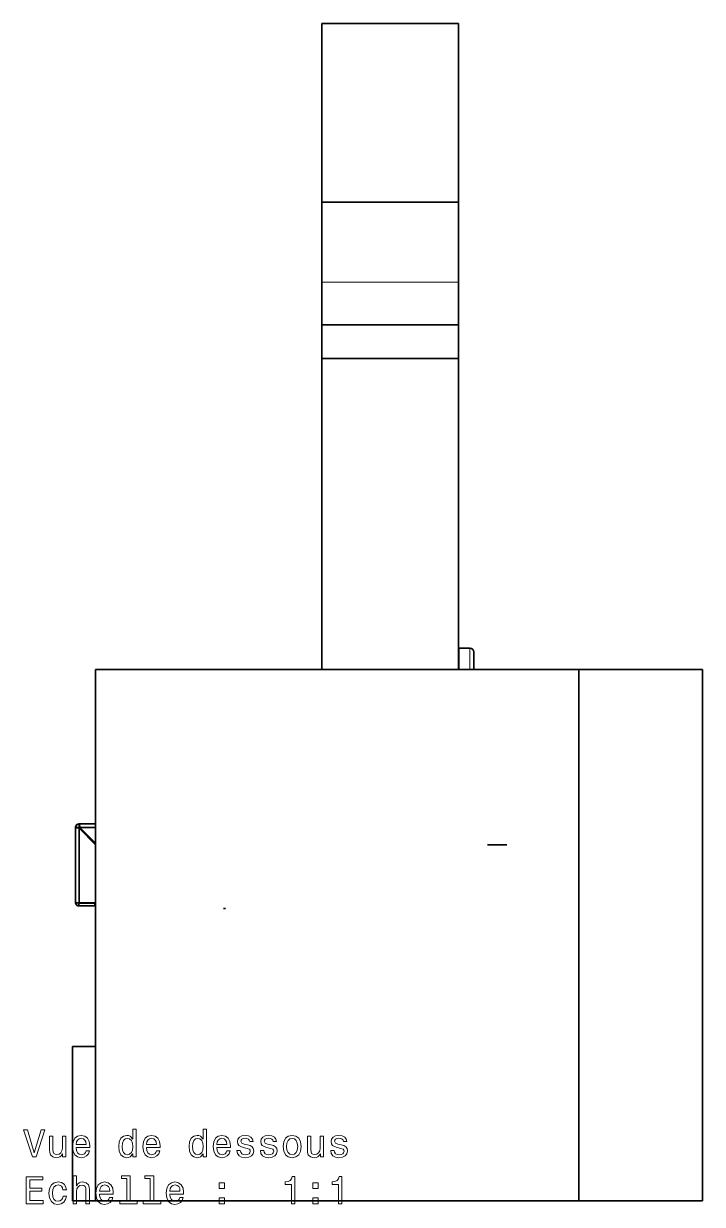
# Model space of a CAD drawing. Extents: x 146 to 1134, y 78 to 926.
# Drawn here: x 399.7 to 487.6, y 664.3 to 817.4 of the extents above; entities that cross this region are included whole.
import ezdxf

# ---------------------------------------------------------------- set-up
doc = ezdxf.new("R2010")
doc.units = 0

msp = doc.modelspace()

# ---------------------------------------------------------------- linework, layer by layer
at = {"color": 7, "lineweight": 35, "ltscale": 0.183327}
for p, q in [((438.33, 810.04), (438.33, 817.37)), ((456.03, 810.04), (456.03, 817.37))]:
    msp.add_line(p, q, dxfattribs=at)
at = {"color": 7, "lineweight": 35, "ltscale": 0.4425}
for p, q in [((456.03, 817.37), (438.33, 817.37)), ((456.03, 794.22), (438.33, 794.22)), ((456.03, 778.34), (438.33, 778.34)), ((456.03, 773.98), (438.33, 773.98))]:
    msp.add_line(p, q, dxfattribs=at)
at = {"color": 7, "lineweight": 35, "ltscale": 0.008858}
msp.add_line((456.03, 815.87), (456.03, 815.52), dxfattribs=at)
at = {"color": 7, "lineweight": 35, "ltscale": 0.163937}
msp.add_line((456.03, 809.02), (456.03, 815.57), dxfattribs=at)
at = {"color": 7, "lineweight": 35, "ltscale": 0.395404}
for p, q in [((438.33, 794.22), (438.33, 810.04)), ((456.03, 794.22), (456.03, 810.04))]:
    msp.add_line(p, q, dxfattribs=at)
at = {"color": 7, "lineweight": 35}
for p, q in [((456.03, 787.43), (456.03, 810.05)), ((438.33, 733.66), (438.33, 773.98)), ((456.03, 733.66), (456.03, 773.98)), ((456.03, 733.66), (456.03, 772.18)), ((456.03, 733.66), (456.03, 766.69)), ((409.03, 733.66), (471.63, 733.66)), ((409.03, 733.66), (409.03, 664.81)), ((471.63, 733.66), (471.63, 664.81)), ((471.63, 733.66), (471.63, 664.81)), ((487.63, 733.66), (487.63, 664.81)), ((406.03, 664.81), (406.03, 684.81)), ((409.03, 664.81), (471.63, 664.81))]:
    msp.add_line(p, q, dxfattribs=at)
at = {"color": 7, "lineweight": 35, "ltscale": 0.414789}
msp.add_line((456.03, 792.42), (456.03, 809.02), dxfattribs=at)
at = {"color": 7, "lineweight": 35, "ltscale": 0.048772}
msp.add_line((456.03, 796.18), (456.03, 794.22), dxfattribs=at)
at = {"color": 7, "lineweight": 35, "ltscale": 0.051294}
for p, q in [((438.33, 792.17), (438.33, 794.22)), ((456.03, 792.17), (456.03, 794.22))]:
    msp.add_line(p, q, dxfattribs=at)
at = {"color": 7, "lineweight": 35, "ltscale": 0.207903}
for p, q in [((438.33, 783.86), (438.33, 792.17)), ((456.03, 783.86), (456.03, 792.17))]:
    msp.add_line(p, q, dxfattribs=at)
at = {"color": 7, "lineweight": 35, "ltscale": 0.020132}
msp.add_line((456.03, 792.72), (456.03, 791.92), dxfattribs=at)
at = {"color": 7, "lineweight": 35, "ltscale": 0.041786}
msp.add_line((456.03, 790.75), (456.03, 792.42), dxfattribs=at)
at = {"color": 7, "lineweight": 35, "ltscale": 0.159724}
msp.add_line((456.03, 784.36), (456.03, 790.75), dxfattribs=at)
at = {"color": 7, "lineweight": 35, "ltscale": 0.008582}
msp.add_line((456.03, 787.09), (456.03, 787.43), dxfattribs=at)
at = {"color": 7, "lineweight": 35, "ltscale": 0.023354}
msp.add_line((456.03, 786.15), (456.03, 787.09), dxfattribs=at)
at = {"color": 7, "lineweight": 35, "ltscale": 0.009677}
msp.add_line((456.03, 785.77), (456.03, 786.15), dxfattribs=at)
at = {"color": 7, "lineweight": 35, "ltscale": 0.006898}
msp.add_line((456.03, 785.49), (456.03, 785.77), dxfattribs=at)
at = {"color": 7, "lineweight": 35, "ltscale": 0.022066}
msp.add_line((456.03, 784.61), (456.03, 785.49), dxfattribs=at)
at = {"color": 7, "lineweight": 35, "ltscale": 0.137933}
for p, q in [((438.33, 778.34), (438.33, 783.86)), ((456.03, 778.34), (456.03, 783.86))]:
    msp.add_line(p, q, dxfattribs=at)
at = {"color": 7, "lineweight": 13, "ltscale": 0.4425}
msp.add_line((456.03, 783.86), (438.33, 783.86), dxfattribs=at)
at = {"color": 7, "lineweight": 35, "ltscale": 0.003084}
msp.add_line((456.03, 784.49), (456.03, 784.61), dxfattribs=at)
at = {"color": 7, "lineweight": 35, "ltscale": 0.06123}
msp.add_line((456.03, 782.04), (456.03, 784.49), dxfattribs=at)
at = {"color": 7, "lineweight": 35, "ltscale": 0.116969}
msp.add_line((456.03, 779.69), (456.03, 784.36), dxfattribs=at)
at = {"color": 7, "lineweight": 35, "ltscale": 0.013979}
msp.add_line((456.03, 781.48), (456.03, 782.04), dxfattribs=at)
at = {"color": 7, "lineweight": 35, "ltscale": 0.187549}
msp.add_line((456.03, 772.18), (456.03, 779.69), dxfattribs=at)
at = {"color": 7, "lineweight": 35, "ltscale": 0.310493}
msp.add_line((456.03, 766.69), (456.03, 779.11), dxfattribs=at)
at = {"color": 7, "lineweight": 35, "ltscale": 0.108899}
msp.add_line((438.33, 773.98), (438.33, 778.34), dxfattribs=at)
at = {"color": 7, "lineweight": 35, "ltscale": 0.1089}
msp.add_line((456.03, 773.98), (456.03, 778.34), dxfattribs=at)
at = {"color": 7, "lineweight": 35, "ltscale": 0.038953}
msp.add_line((456.03, 769.58), (456.03, 771.14), dxfattribs=at)
at = {"color": 7, "lineweight": 35, "ltscale": 0.054138}
msp.add_line((456.03, 767.42), (456.03, 769.58), dxfattribs=at)
at = {"color": 7, "lineweight": 35, "ltscale": 0.013316}
msp.add_line((456.03, 766.88), (456.03, 767.42), dxfattribs=at)
at = {"color": 7, "lineweight": 35, "ltscale": 0.004913}
msp.add_line((456.03, 766.69), (456.03, 766.88), dxfattribs=at)
at = {"color": 7, "lineweight": 35, "ltscale": 0.005421}
msp.add_line((456.03, 766.47), (456.03, 766.69), dxfattribs=at)
at = {"color": 7, "lineweight": 35, "ltscale": 0.069522}
msp.add_line((456.03, 744.35), (456.03, 747.14), dxfattribs=at)
at = {"color": 7, "lineweight": 35, "ltscale": 0.08748}
msp.add_line((456.03, 740.86), (456.03, 744.35), dxfattribs=at)
at = {"color": 7, "lineweight": 35, "ltscale": 0.179865}
msp.add_line((456.03, 733.66), (456.03, 740.86), dxfattribs=at)
at = {"color": 7, "lineweight": 13, "ltscale": 0.068748}
for p, q in [((456.13, 733.66), (456.13, 736.41)), ((457.53, 733.66), (457.53, 736.41))]:
    msp.add_line(p, q, dxfattribs=at)
at = {"color": 7, "lineweight": 35, "ltscale": 0.034999}
msp.add_line((456.13, 736.41), (457.53, 736.41), dxfattribs=at)
at = {"color": 7, "lineweight": 35, "ltscale": 0.061052}
msp.add_line((456.03, 733.66), (456.03, 736.1), dxfattribs=at)
at = {"color": 7, "lineweight": 35, "ltscale": 0.056248}
msp.add_line((458.03, 733.66), (458.03, 735.91), dxfattribs=at)
at = {"color": 7, "lineweight": 35, "ltscale": 0.4}
for p, q in [((471.63, 733.66), (487.63, 733.66)), ((471.63, 664.81), (487.63, 664.81))]:
    msp.add_line(p, q, dxfattribs=at)
at = {"color": 7, "lineweight": 35, "ltscale": 0.003446}
msp.add_line((406.58, 713.15), (406.44, 713.18), dxfattribs=at)
at = {"color": 7, "lineweight": 35, "ltscale": 0.24375}
for p, q in [((406.44, 713.18), (406.44, 703.43)), ((406.44, 703.43), (406.44, 713.18))]:
    msp.add_line(p, q, dxfattribs=at)
at = {"color": 7, "lineweight": 35, "ltscale": 0.003023}
msp.add_line((406.56, 713.16), (406.44, 713.18), dxfattribs=at)
at = {"color": 7, "lineweight": 35, "ltscale": 0.009}
for p, q in [((406.8, 713.18), (406.44, 713.18)), ((406.8, 713.18), (406.44, 713.18)), ((406.9, 713.64), (406.9, 713.28)), ((406.9, 713.28), (406.9, 713.64)), ((406.44, 703.43), (406.8, 703.43)), ((406.8, 703.43), (406.44, 703.43)), ((406.85, 703.02), (406.85, 703.38)), ((406.85, 703.02), (406.85, 703.38)), ((408.94, 703.02), (408.94, 703.38)), ((408.94, 703.38), (408.94, 703.02)), ((408.94, 703.02), (408.94, 703.38))]:
    msp.add_line(p, q, dxfattribs=at)
at = {"color": 7, "lineweight": 35, "ltscale": 0.011768}
msp.add_line((406.44, 713.18), (406.9, 713.08), dxfattribs=at)
at = {"color": 7, "lineweight": 35, "ltscale": 0.003818}
msp.add_line((406.73, 713.12), (406.58, 713.15), dxfattribs=at)
at = {"color": 7, "lineweight": 35, "ltscale": 0.003323}
msp.add_line((406.71, 713.13), (406.58, 713.15), dxfattribs=at)
at = {"color": 7, "lineweight": 35, "ltscale": 0.000707797}
msp.add_line((406.82, 713.16), (406.8, 713.18), dxfattribs=at)
msp.add_line((406.82, 713.16), (406.8, 713.18), dxfattribs=at)
at = {"color": 7, "lineweight": 35, "ltscale": 0.004185}
for p, q in [((406.82, 713.27), (406.99, 713.27)), ((406.99, 713.27), (406.82, 713.27))]:
    msp.add_line(p, q, dxfattribs=at)
at = {"color": 7, "lineweight": 35, "ltscale": 0.004317}
msp.add_line((406.82, 713.27), (406.82, 713.1), dxfattribs=at)
at = {"color": 7, "lineweight": 35, "ltscale": 0.004315}
msp.add_line((406.82, 713.1), (406.82, 713.27), dxfattribs=at)
at = {"color": 7, "lineweight": 35, "ltscale": 0.053249}
for p, q in [((409.03, 713.64), (406.9, 713.64)), ((409.03, 713.64), (406.9, 713.64)), ((409.03, 703.43), (406.9, 703.43)), ((409.03, 703.43), (406.9, 703.43)), ((406.9, 703.43), (409.03, 703.43))]:
    msp.add_line(p, q, dxfattribs=at)
at = {"color": 7, "lineweight": 35, "ltscale": 0.001112}
msp.add_line((406.93, 713.61), (406.94, 713.57), dxfattribs=at)
at = {"color": 7, "lineweight": 35, "ltscale": 0.001457}
msp.add_line((406.94, 713.57), (406.95, 713.51), dxfattribs=at)
at = {"color": 7, "lineweight": 35, "ltscale": 0.000285992}
msp.add_line((406.95, 713.53), (406.95, 713.55), dxfattribs=at)
at = {"color": 7, "lineweight": 35, "ltscale": 0.001761}
msp.add_line((406.97, 713.44), (406.95, 713.51), dxfattribs=at)
at = {"color": 7, "lineweight": 35, "ltscale": 0.003775}
msp.add_line((406.98, 713.36), (406.95, 713.51), dxfattribs=at)
at = {"color": 7, "lineweight": 35, "ltscale": 0.00378}
msp.add_line((406.95, 713.51), (406.98, 713.36), dxfattribs=at)
at = {"color": 7, "lineweight": 35, "ltscale": 0.002014}
msp.add_line((406.98, 713.36), (406.97, 713.44), dxfattribs=at)
at = {"color": 7, "lineweight": 35, "ltscale": 0.002185}
msp.add_line((406.98, 713.36), (406.99, 713.27), dxfattribs=at)
at = {"color": 7, "lineweight": 35, "ltscale": 0.00099124}
msp.add_line((406.99, 713.29), (406.98, 713.33), dxfattribs=at)
at = {"color": 7, "lineweight": 35, "ltscale": 0.002262}
msp.add_line((406.99, 713.27), (407, 713.18), dxfattribs=at)
at = {"color": 7, "lineweight": 35, "ltscale": 0.050749}
msp.add_line((409.03, 713.18), (407, 713.18), dxfattribs=at)
msp.add_line((409.03, 713.18), (407, 713.18), dxfattribs=at)
at = {"color": 7, "lineweight": 35, "ltscale": 0.07177}
msp.add_line((407, 713.18), (409.03, 711.15), dxfattribs=at)
msp.add_line((407, 713.18), (409.03, 711.15), dxfattribs=at)
msp.add_line((407, 713.18), (409.03, 711.15), dxfattribs=at)
at = {"color": 7, "lineweight": 35, "ltscale": 0.004504}
msp.add_line((406.9, 713.08), (406.73, 713.12), dxfattribs=at)
at = {"color": 7, "lineweight": 35, "ltscale": 0.000732366}
msp.add_line((406.73, 713.12), (406.76, 713.12), dxfattribs=at)
at = {"color": 7, "lineweight": 35, "ltscale": 0.00195}
msp.add_line((406.8, 713.1), (406.73, 713.12), dxfattribs=at)
at = {"color": 7, "lineweight": 35, "ltscale": 0.001353}
msp.add_line((406.9, 713.08), (406.86, 713.12), dxfattribs=at)
at = {"color": 7, "lineweight": 35, "ltscale": 0.001358}
msp.add_line((406.9, 713.08), (406.86, 713.12), dxfattribs=at)
at = {"color": 7, "lineweight": 35, "ltscale": 0.241251}
for p, q in [((406.9, 703.43), (406.9, 713.08)), ((406.9, 713.08), (406.9, 703.43))]:
    msp.add_line(p, q, dxfattribs=at)
at = {"color": 7, "lineweight": 35, "ltscale": 0.075307}
for p, q in [((406.9, 713.08), (409.03, 710.95)), ((409.03, 710.95), (406.9, 713.08))]:
    msp.add_line(p, q, dxfattribs=at)
at = {"color": 7, "lineweight": 35, "ltscale": 0.0635}
msp.add_line((459.78, 710.92), (462.32, 710.92), dxfattribs=at)
at = {"color": 7, "lineweight": 35, "ltscale": 0.0025}
msp.add_line((406.8, 703.43), (406.9, 703.43), dxfattribs=at)
msp.add_line((406.8, 703.43), (406.9, 703.43), dxfattribs=at)
msp.add_line((406.8, 703.43), (406.9, 703.43), dxfattribs=at)
at = {"color": 7, "lineweight": 35, "ltscale": 0.000494385}
msp.add_line((406.82, 703.43), (406.8, 703.43), dxfattribs=at)
at = {"color": 7, "lineweight": 35, "ltscale": 0.000492859}
msp.add_line((406.82, 703.43), (406.8, 703.43), dxfattribs=at)
at = {"color": 7, "lineweight": 35, "ltscale": 0.000250244}
for p, q in [((406.82, 703.43), (406.82, 703.42)), ((406.82, 703.42), (406.82, 703.43))]:
    msp.add_line(p, q, dxfattribs=at)
at = {"color": 7, "lineweight": 35, "ltscale": 0.055249}
for p, q in [((409.03, 703.42), (406.82, 703.42)), ((409.03, 703.42), (406.82, 703.42)), ((406.82, 703.42), (409.03, 703.42))]:
    msp.add_line(p, q, dxfattribs=at)
at = {"color": 7, "lineweight": 35, "ltscale": 0.052251}
for p, q in [((406.85, 703.38), (408.94, 703.38)), ((406.85, 703.38), (408.94, 703.38)), ((406.85, 703.02), (408.94, 703.02)), ((408.94, 703.02), (406.85, 703.02)), ((406.85, 703.02), (408.94, 703.02))]:
    msp.add_line(p, q, dxfattribs=at)
at = {"color": 7, "lineweight": 35, "ltscale": 0.00715}
msp.add_line((425.59, 702.69), (425.87, 702.69), dxfattribs=at)
at = {"color": 7, "lineweight": 35, "ltscale": 0.075}
for p, q in [((409.03, 684.81), (406.03, 684.81)), ((409.03, 664.81), (406.03, 664.81))]:
    msp.add_line(p, q, dxfattribs=at)
at = {"color": 7, "lineweight": 35}
for points in [[(406.9, 713.64), (406.91, 713.64), (406.91, 713.64), (406.92, 713.63), (406.93, 713.61)], [(406.9, 713.64), (406.91, 713.64), (406.91, 713.64), (406.92, 713.63), (406.93, 713.61), (406.97, 713.44), (407, 713.18)]]:
    msp.add_lwpolyline(points, dxfattribs=at)
at = {"color": 7, "lineweight": 13}
for points in [[(401.98, 673.99), (401.1, 671), (400.2, 673.99), (399.72, 673.99), (400.85, 670.48), (401.35, 670.48), (402.45, 673.99)], [(413.86, 670.9), (413.86, 670.48), (414.31, 670.48), (414.31, 674.1), (413.87, 674.1), (413.87, 672.77), (413.53, 673.16), (413.32, 673.25), (413.09, 673.28), (412.66, 673.18), (412.32, 672.9), (412.11, 672.45), (412.03, 671.84), (412.11, 671.23), (412.32, 670.77), (412.66, 670.48), (413.09, 670.38), (413.32, 670.42), (413.53, 670.51)], [(422.97, 670.9), (422.97, 670.48), (423.41, 670.48), (423.41, 674.1), (422.98, 674.1), (422.98, 672.77), (422.64, 673.16), (422.43, 673.25), (422.19, 673.28), (421.77, 673.18), (421.43, 672.9), (421.22, 672.45), (421.14, 671.84), (421.22, 671.23), (421.43, 670.77), (421.77, 670.48), (422.19, 670.38), (422.43, 670.42), (422.64, 670.51)], [(405.18, 673.19), (404.73, 673.19), (404.73, 671.63), (404.68, 671.26), (404.54, 671), (404.31, 670.84), (404.01, 670.79), (403.78, 670.83), (403.62, 670.95), (403.54, 671.16), (403.52, 671.45), (403.52, 673.19), (403.07, 673.19), (403.07, 671.41), (403.09, 671.05), (403.19, 670.75), (403.48, 670.48), (403.95, 670.38), (404.2, 670.42), (404.42, 670.51), (404.6, 670.67), (404.75, 670.89), (404.75, 670.48), (405.18, 670.48)], [(406.51, 671.71), (408.29, 671.71), (408.29, 671.91), (408.21, 672.49), (407.99, 672.93), (407.64, 673.19), (407.17, 673.28), (406.71, 673.18), (406.36, 672.9), (406.13, 672.44), (406.05, 671.84), (406.13, 671.22), (406.35, 670.76), (406.7, 670.48), (407.15, 670.38), (407.55, 670.45), (407.87, 670.62), (408.11, 670.89), (408.24, 671.26), (407.81, 671.26), (407.71, 671.06), (407.58, 670.9), (407.21, 670.78), (406.92, 670.84), (406.71, 671.01), (406.56, 671.3), (406.51, 671.69)], [(406.51, 672.08), (406.57, 672.43), (406.71, 672.68), (406.91, 672.84), (407.19, 672.9), (407.45, 672.84), (407.66, 672.68), (407.79, 672.43), (407.83, 672.08)], [(413.16, 672.89), (413.45, 672.82), (413.68, 672.62), (413.81, 672.29), (413.86, 671.84), (413.81, 671.38), (413.68, 671.05), (413.45, 670.85), (413.16, 670.78), (412.88, 670.85), (412.67, 671.05), (412.53, 671.38), (412.49, 671.84), (412.53, 672.29), (412.67, 672.61), (412.88, 672.82)], [(415.62, 671.71), (417.4, 671.71), (417.4, 671.91), (417.32, 672.49), (417.1, 672.93), (416.75, 673.19), (416.28, 673.28), (415.82, 673.18), (415.47, 672.9), (415.24, 672.44), (415.16, 671.84), (415.23, 671.22), (415.46, 670.76), (415.81, 670.48), (416.26, 670.38), (416.66, 670.45), (416.98, 670.62), (417.22, 670.89), (417.35, 671.26), (416.91, 671.26), (416.82, 671.06), (416.69, 670.9), (416.32, 670.78), (416.03, 670.84), (415.81, 671.01), (415.67, 671.3), (415.62, 671.69)], [(415.62, 672.08), (415.68, 672.43), (415.81, 672.68), (416.02, 672.84), (416.29, 672.9), (416.56, 672.84), (416.77, 672.68), (416.89, 672.43), (416.94, 672.08)], [(422.27, 672.89), (422.56, 672.82), (422.78, 672.62), (422.91, 672.29), (422.97, 671.84), (422.91, 671.38), (422.78, 671.05), (422.56, 670.85), (422.27, 670.78), (421.99, 670.85), (421.78, 671.05), (421.64, 671.38), (421.59, 671.84), (421.64, 672.29), (421.78, 672.61), (421.99, 672.82)], [(424.73, 671.71), (426.51, 671.71), (426.51, 671.91), (426.43, 672.49), (426.21, 672.93), (425.86, 673.19), (425.39, 673.28), (424.93, 673.18), (424.57, 672.9), (424.35, 672.44), (424.27, 671.84), (424.34, 671.22), (424.57, 670.76), (424.92, 670.48), (425.37, 670.38), (425.76, 670.45), (426.09, 670.62), (426.32, 670.89), (426.46, 671.26), (426.02, 671.26), (425.93, 671.06), (425.8, 670.9), (425.43, 670.78), (425.14, 670.84), (424.92, 671.01), (424.78, 671.3), (424.73, 671.69)], [(424.73, 672.08), (424.79, 672.43), (424.92, 672.68), (425.13, 672.84), (425.4, 672.9), (425.67, 672.84), (425.88, 672.68), (426, 672.43), (426.05, 672.08)], [(428.7, 672.06), (428.28, 672.16), (427.96, 672.28), (427.85, 672.51), (427.88, 672.68), (427.99, 672.8), (428.16, 672.88), (428.41, 672.91), (428.64, 672.88), (428.83, 672.78), (428.95, 672.65), (429, 672.47), (429.44, 672.47), (429.44, 672.48), (429.36, 672.81), (429.15, 673.06), (428.83, 673.22), (428.41, 673.28), (427.98, 673.22), (427.67, 673.06), (427.47, 672.81), (427.41, 672.5), (427.45, 672.19), (427.6, 671.98), (427.83, 671.83), (428.16, 671.73), (428.66, 671.6), (428.96, 671.48), (429.04, 671.38), (429.07, 671.23), (429.03, 671.04), (428.91, 670.9), (428.71, 670.81), (428.45, 670.78), (428.17, 670.81), (427.97, 670.91), (427.83, 671.09), (427.78, 671.32), (427.35, 671.32), (427.42, 670.92), (427.63, 670.63), (427.95, 670.45), (428.41, 670.38), (428.88, 670.45), (429.23, 670.63), (429.44, 670.91), (429.52, 671.28), (429.46, 671.59), (429.3, 671.81), (429.05, 671.95)], [(431.74, 672.06), (431.31, 672.16), (430.99, 672.28), (430.89, 672.51), (430.92, 672.68), (431.02, 672.8), (431.2, 672.88), (431.44, 672.91), (431.68, 672.88), (431.87, 672.78), (431.99, 672.65), (432.04, 672.47), (432.47, 672.47), (432.47, 672.48), (432.4, 672.81), (432.19, 673.06), (431.87, 673.22), (431.44, 673.28), (431.01, 673.22), (430.7, 673.06), (430.5, 672.81), (430.44, 672.5), (430.49, 672.19), (430.63, 671.98), (430.86, 671.83), (431.2, 671.73), (431.7, 671.6), (432, 671.48), (432.08, 671.38), (432.11, 671.23), (432.06, 671.04), (431.94, 670.9), (431.75, 670.81), (431.48, 670.78), (431.21, 670.81), (431, 670.91), (430.87, 671.09), (430.81, 671.32), (430.38, 671.32), (430.45, 670.92), (430.66, 670.63), (430.99, 670.45), (431.44, 670.38), (431.92, 670.45), (432.27, 670.63), (432.48, 670.91), (432.55, 671.28), (432.5, 671.59), (432.34, 671.81), (432.08, 671.95)], [(433.32, 671.83), (433.4, 671.22), (433.63, 670.76), (434, 670.48), (434.49, 670.38), (434.98, 670.48), (435.35, 670.76), (435.58, 671.21), (435.67, 671.83), (435.58, 672.45), (435.35, 672.91), (434.98, 673.18), (434.49, 673.28), (434, 673.18), (433.63, 672.9), (433.4, 672.45)], [(433.77, 671.84), (433.82, 672.29), (433.96, 672.62), (434.19, 672.82), (434.49, 672.89), (434.8, 672.82), (435.02, 672.62), (435.16, 672.29), (435.22, 671.84), (435.16, 671.38), (435.02, 671.05), (434.8, 670.84), (434.49, 670.78), (434.19, 670.84), (433.96, 671.05), (433.82, 671.38)], [(438.57, 673.19), (438.13, 673.19), (438.13, 671.63), (438.08, 671.26), (437.93, 671), (437.71, 670.84), (437.41, 670.79), (437.17, 670.83), (437.02, 670.95), (436.94, 671.16), (436.91, 671.45), (436.91, 673.19), (436.47, 673.19), (436.47, 671.41), (436.49, 671.05), (436.58, 670.75), (436.87, 670.48), (437.34, 670.38), (437.6, 670.42), (437.81, 670.51), (438, 670.67), (438.15, 670.89), (438.15, 670.48), (438.57, 670.48)], [(440.85, 672.06), (440.42, 672.16), (440.1, 672.28), (440, 672.51), (440.03, 672.68), (440.13, 672.8), (440.3, 672.88), (440.55, 672.91), (440.79, 672.88), (440.97, 672.78), (441.1, 672.65), (441.15, 672.47), (441.58, 672.47), (441.58, 672.48), (441.5, 672.81), (441.3, 673.06), (440.97, 673.22), (440.55, 673.28), (440.12, 673.22), (439.81, 673.06), (439.61, 672.81), (439.55, 672.5), (439.6, 672.19), (439.74, 671.98), (439.97, 671.83), (440.31, 671.73), (440.8, 671.6), (441.11, 671.48), (441.19, 671.38), (441.22, 671.23), (441.17, 671.04), (441.05, 670.9), (440.85, 670.81), (440.59, 670.78), (440.31, 670.81), (440.11, 670.91), (439.98, 671.09), (439.92, 671.32), (439.49, 671.32), (439.56, 670.92), (439.77, 670.63), (440.1, 670.45), (440.55, 670.38), (441.03, 670.45), (441.37, 670.63), (441.58, 670.91), (441.66, 671.28), (441.61, 671.59), (441.45, 671.81), (441.19, 671.95)], [(400.04, 664.43), (402.26, 664.43), (402.26, 664.86), (400.5, 664.86), (400.5, 666.04), (402.07, 666.04), (402.07, 666.46), (400.5, 666.46), (400.5, 667.51), (402.22, 667.51), (402.22, 667.93), (400.04, 667.93)], [(406.13, 664.43), (406.57, 664.43), (406.57, 666), (406.62, 666.35), (406.76, 666.62), (406.99, 666.78), (407.29, 666.84), (407.53, 666.79), (407.68, 666.65), (407.76, 666.43), (407.79, 666.12), (407.79, 664.43), (408.23, 664.43), (408.23, 666.21), (408.21, 666.57), (408.12, 666.87), (407.82, 667.14), (407.36, 667.24), (407.1, 667.2), (406.89, 667.11), (406.71, 666.96), (406.57, 666.75), (406.57, 668.05), (406.13, 668.05)], [(413.08, 667.68), (413.08, 664.81), (412.17, 664.81), (412.17, 664.43), (414.43, 664.43), (414.43, 664.81), (413.52, 664.81), (413.52, 668.05), (412.38, 668.05), (412.38, 667.68)], [(416.12, 667.68), (416.12, 664.81), (415.2, 664.81), (415.2, 664.43), (417.47, 664.43), (417.47, 664.81), (416.56, 664.81), (416.56, 668.05), (415.42, 668.05), (415.42, 667.68)], [(434.4, 664.43), (434.86, 664.43), (434.86, 667.96), (434.52, 667.96), (434.43, 667.65), (434.25, 667.44), (433.97, 667.32), (433.59, 667.28), (433.59, 666.92), (434.4, 666.92)], [(440.48, 664.43), (440.93, 664.43), (440.93, 667.96), (440.59, 667.96), (440.5, 667.65), (440.32, 667.44), (440.04, 667.32), (439.66, 667.28), (439.66, 666.92), (440.48, 666.92)], [(404.81, 666.24), (405.25, 666.24), (405.16, 666.65), (404.95, 666.97), (404.61, 667.16), (404.17, 667.24), (403.69, 667.14), (403.32, 666.85), (403.08, 666.4), (403, 665.78), (403.08, 665.17), (403.31, 664.72), (403.66, 664.43), (404.15, 664.34), (404.59, 664.41), (404.93, 664.63), (405.16, 664.96), (405.26, 665.4), (404.83, 665.4), (404.76, 665.12), (404.62, 664.91), (404.42, 664.78), (404.17, 664.74), (403.86, 664.8), (403.64, 665), (403.5, 665.33), (403.46, 665.8), (403.5, 666.25), (403.64, 666.58), (403.87, 666.78), (404.17, 666.85), (404.43, 666.8), (404.63, 666.69), (404.76, 666.5)], [(409.55, 665.66), (411.33, 665.66), (411.33, 665.87), (411.25, 666.45), (411.03, 666.88), (410.67, 667.14), (410.21, 667.24), (409.75, 667.14), (409.39, 666.85), (409.17, 666.4), (409.09, 665.79), (409.16, 665.17), (409.39, 664.72), (409.74, 664.43), (410.19, 664.34), (410.58, 664.4), (410.91, 664.57), (411.14, 664.85), (411.28, 665.21), (410.84, 665.21), (410.75, 665.01), (410.62, 664.86), (410.25, 664.74), (409.96, 664.79), (409.74, 664.97), (409.6, 665.26), (409.55, 665.64)], [(409.55, 666.03), (409.61, 666.38), (409.74, 666.64), (409.95, 666.79), (410.22, 666.85), (410.49, 666.79), (410.7, 666.64), (410.82, 666.38), (410.87, 666.03)], [(418.66, 665.66), (420.43, 665.66), (420.44, 665.87), (420.36, 666.45), (420.14, 666.88), (419.78, 667.14), (419.31, 667.24), (418.86, 667.14), (418.5, 666.85), (418.28, 666.4), (418.19, 665.79), (418.27, 665.17), (418.5, 664.72), (418.85, 664.43), (419.3, 664.34), (419.69, 664.4), (420.02, 664.57), (420.25, 664.85), (420.39, 665.21), (419.95, 665.21), (419.86, 665.01), (419.73, 664.86), (419.35, 664.74), (419.07, 664.79), (418.85, 664.97), (418.71, 665.26), (418.66, 665.64)], [(418.66, 666.03), (418.71, 666.38), (418.85, 666.64), (419.06, 666.79), (419.33, 666.85), (419.6, 666.79), (419.8, 666.64), (419.93, 666.38), (419.97, 666.03)], [(425.04, 666.39), (425.73, 666.39), (425.73, 667.14), (425.04, 667.14)], [(437.18, 666.39), (437.88, 666.39), (437.88, 667.14), (437.18, 667.14)], [(425.04, 664.43), (425.73, 664.43), (425.73, 665.18), (425.04, 665.18)], [(437.18, 664.43), (437.88, 664.43), (437.88, 665.18), (437.18, 665.18)]]:
    msp.add_lwpolyline(points, close=True, dxfattribs=at)
at = {"color": 7, "lineweight": 35}
for centre, radius, start, end in [((456.13, 736.31), 0.1, 90.0336, 179.9664), ((457.53, 735.91), 0.5, 0, 90), ((406.9, 713.18), 0.46, 90, 180), ((406.9, 713.18), 0.456, 157.3893, 180.1107), ((406.9, 713.19), 0.456, 134.8893, 157.6107), ((406.9, 713.19), 0.456, 112.3953, 135.1047), ((406.9, 713.19), 0.456, 89.8893, 112.6107), ((406.9, 713.18), 0.0969, 142.8168, 180.5037), ((406.9, 713.18), 0.0969, 142.5955, 180.5057), ((406.9, 713.18), 0.1, 143.1301, 180), ((406.9, 713.18), 0.0993, 89.7952, 115.8638), ((406.9, 713.18), 0.1, 90, 115.8419), ((406.89, 713.62), 0.0289, 12.9847, 70.3039), ((406.9, 713.23), 0.0505, 53.6216, 87.8688), ((406.9, 713.23), 0.0509, 53.1501, 87.7837), ((406.9, 713.23), 0.0507, 53.1341, 88.0064), ((406.85, 703.43), 0.406, 179.8893, 202.6107), ((406.85, 703.43), 0.41, 180, 270), ((406.85, 703.43), 0.406, 202.3893, 225.1107), ((406.85, 703.43), 0.406, 224.8893, 247.6107), ((406.85, 703.43), 0.406, 224.8893, 247.6107), ((406.85, 703.43), 0.406, 247.3893, 270.1107), ((406.85, 703.43), 0.406, 247.3893, 270.1107), ((406.85, 703.43), 0.048, 179.0414, 225.9586), ((406.85, 703.43), 0.048, 179.0414, 225.9586), ((406.85, 703.43), 0.05, 180, 270), ((406.85, 703.43), 0.048, 224.0414, 270.9586)]:
    msp.add_arc(centre, radius, start, end, dxfattribs=at)

doc.saveas('drawing.dxf')
